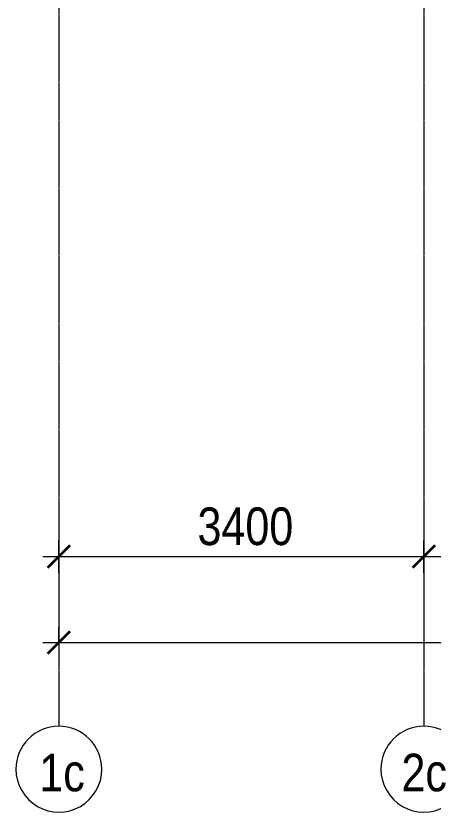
# Model space of a CAD drawing. Header units: metres. Extents: x -93142 to 227756, y -64772 to 286334.
# Drawn here: x 32263 to 36148, y -64772 to -57342 of the extents above; entities that cross this region are included whole.
import ezdxf

# ---------------------------------------------------------------- set-up
doc = ezdxf.new("R2010")
doc.units = ezdxf.units.M
doc.linetypes.add('ADSK_Линия сетки', pattern=[21, 12, -3, 3, -3])
for name, color, linetype, lineweight in [('A-ANNO-DIMS', 7, 'Continuous', 9), ('A-ANNO-DIMS-100', 7, 'Continuous', 9), ('S-GRID', 7, 'Continuous', 9), ('S-GRID-IDEN', 7, 'Continuous', 9)]:
    doc.layers.add(name, color=color, linetype=linetype, lineweight=lineweight)
doc.styles.add('GOST Common_I', font='ARIALN.TTF', dxfattribs={"height": 350})
doc.dimstyles.new('ADSK_Основной_3_5', dxfattribs={"dimscale": 304.8, "dimtxt": 352.000249, "dimasz": 0.695866, "dimexe": 0.492126, "dimexo": 0.984252, "dimgap": 0, "dimtad": 1, "dimdec": 3, "dimrnd": 0.001, "dimdsep": 46, "dimtxsty": 'GOST Common_I', "dimblk1": 'OBLIQUE', "dimblk2": 'OBLIQUE', "dimsah": 1, "dimcen": 0.09, "dimdle": 0.492126, "dimazin": 0, "dimtfac": 1, "dimtdec": 4, "dimtix": 1, "dimtmove": 0, "dimatfit": 3, "dimfxl": 1, "dimtvp": 1, "dimtolj": 1, "dimtzin": 0, "dimarcsym": 2})

# ---------------------------------------------------------------- blocks, each defined once
blk = doc.blocks.new('Ось сетки - D8-1256827-Цокольный этаж')
at = {"layer": 'S-GRID-IDEN'}
for start, end in [(360, 180), (180, 360)]:
    blk.add_arc((0, 0), 4, start, end, dxfattribs=at)
blk = doc.blocks.new('DIMBLOCK1-Цокольный этаж')
at = {"layer": 'A-ANNO-DIMS-100', "transparency": 16777216}
for p, q in [((32662.7, -62525.6), (32662.7, -62225.6)), ((36062.7, -62525.6), (36062.7, -62225.6)), ((32512.7, -62375.6), (36062.7, -62375.6)), ((32662.7, -62375.6), (32662.7, -62525.6)), ((36062.7, -62375.6), (36062.7, -62525.6))]:
    blk.add_line(p, q, dxfattribs=at)
at = {"layer": 'A-ANNO-DIMS-100', "lineweight": 35, "transparency": 16777216}
for p, q in [((32662.7, -62375.6), (32768.7, -62269.5)), ((36062.7, -62375.6), (36168.7, -62269.5)), ((32662.7, -62375.6), (32556.6, -62481.6)), ((36062.7, -62375.6), (35956.6, -62481.6))]:
    blk.add_line(p, q, dxfattribs=at)
at = {"layer": 'A-ANNO-DIMS-100', "color": 0, "transparency": 16777216, "insert": (33954, -61918.2), "char_height": 350, "width": 980.828, "attachment_point": 1, "line_spacing_factor": 1.022761, "style": 'GOST Common_I'}
blk.add_mtext('3400', dxfattribs=at)
blk = doc.blocks.new('_Oblique')
at = {"color": 0, "linetype": 'ByBlock', "lineweight": -2}
blk.add_line((-0.5, -0.5), (0.5, 0.5), dxfattribs=at)
blk = doc.blocks.new('DIMBLOCK2-Цокольный этаж')
at = {"layer": 'A-ANNO-DIMS-100', "transparency": 16777216}
for p, q in [((36062.7, -62525.6), (36062.7, -62225.6)), ((42062.7, -62525.6), (42062.7, -62225.6)), ((36062.7, -62375.6), (42062.7, -62375.6)), ((36062.7, -62375.6), (36062.7, -62525.6)), ((42062.7, -62375.6), (42062.7, -62525.6))]:
    blk.add_line(p, q, dxfattribs=at)
at = {"layer": 'A-ANNO-DIMS-100', "lineweight": 35, "transparency": 16777216}
for p, q in [((36062.7, -62375.6), (36168.7, -62269.5)), ((42062.7, -62375.6), (42168.7, -62269.5)), ((36062.7, -62375.6), (35956.6, -62481.6)), ((42062.7, -62375.6), (41956.6, -62481.6))]:
    blk.add_line(p, q, dxfattribs=at)
at = {"layer": 'A-ANNO-DIMS-100', "color": 0, "transparency": 16777216, "insert": (38668.9, -61918.2), "char_height": 350, "width": 945.031, "attachment_point": 1, "line_spacing_factor": 1.022761, "style": 'GOST Common_I'}
blk.add_mtext('6000', dxfattribs=at)
blk = doc.blocks.new('DIMBLOCK15-Цокольный этаж')
at = {"layer": 'A-ANNO-DIMS-100', "transparency": 16777216}
for p, q in [((32662.7, -63031.7), (32662.7, -63325.6)), ((32662.7, -63175.6), (32662.7, -63031.7)), ((87462.7, -63031.7), (87462.7, -63325.6)), ((87462.7, -63175.6), (87462.7, -63031.7)), ((32512.7, -63175.6), (87612.7, -63175.6))]:
    blk.add_line(p, q, dxfattribs=at)
at = {"layer": 'A-ANNO-DIMS-100', "lineweight": 35, "transparency": 16777216}
for p, q in [((32662.7, -63175.6), (32768.7, -63069.5)), ((87462.7, -63175.6), (87568.7, -63069.5)), ((32662.7, -63175.6), (32556.6, -63281.6)), ((87462.7, -63175.6), (87356.6, -63281.6))]:
    blk.add_line(p, q, dxfattribs=at)
at = {"layer": 'A-ANNO-DIMS-100', "color": 0, "transparency": 16777216, "insert": (59555.5, -62718.2), "char_height": 350, "width": 1217.086, "attachment_point": 1, "line_spacing_factor": 1.022761, "style": 'GOST Common_I'}
blk.add_mtext('54800', dxfattribs=at)

msp = doc.modelspace()

# ---------------------------------------------------------------- linework, layer by layer
at = {"layer": 'S-GRID', "linetype": 'ADSK_Линия сетки'}
for p, q in [((32662.6532, -39335.6443), (32662.6532, -63954.6071)), ((36062.6532, -39335.6443), (36062.6532, -63954.6071))]:
    msp.add_line(p, q, dxfattribs=at)

# ---------------------------------------------------------------- block references
at = {"layer": 'S-GRID-IDEN', "xscale": 99.99999999999993, "yscale": 99.99999999999993, "zscale": 99.99999999999993, "rotation": 180}
for p in [(32662.6532, -64354.6071), (36062.6532, -64354.6071)]:
    msp.add_blockref('Ось сетки - D8-1256827-Цокольный этаж', p, dxfattribs=at)

# ---------------------------------------------------------------- texts
at = {"layer": 'S-GRID-IDEN', "char_height": 350, "attachment_point": 1, "style": 'GOST Common_I'}
for s, insert, width in [('1с', (32480.3192, -64210.7433), 391.2235), ('2с', (35853.9192, -64210.7433), 455.3585)]:
    msp.add_mtext(s, dxfattribs=dict(at, insert=insert, width=width))

# ---------------------------------------------------------------- dimensions: what is measured, and where the dimension line sits
at = {"layer": 'A-ANNO-DIMS'}
for base, p1, p2, override, picture, middle in [((36062.6532, -62375.5615), (32662.6532, -62225.5842), (36062.6532, -62225.5842), {"dimpost": '<>', "dimfxl": 3400}, 'DIMBLOCK1-Цокольный этаж', (34362.6532, -62200.5615)), ((42062.6532, -62375.5615), (36062.6532, -62225.5842), (42062.6532, -62225.5842), {"dimpost": '<>', "dimfxl": 6000}, 'DIMBLOCK2-Цокольный этаж', (39062.6532, -62200.5615)), ((87462.6532, -63175.5615), (32662.6532, -62731.6636), (87462.6532, -62731.6636), {"dimpost": '<>', "dimfxl": 54800}, 'DIMBLOCK15-Цокольный этаж', (60062.6532, -63000.5615))]:
    dim = msp.add_linear_dim(base=base, p1=p1, p2=p2, dimstyle='ADSK_Основной_3_5', override=override, dxfattribs=at)
    dim.commit()
    dim.dimension.update_dxf_attribs({"geometry": picture, "text_midpoint": middle})

doc.saveas('drawing.dxf')
